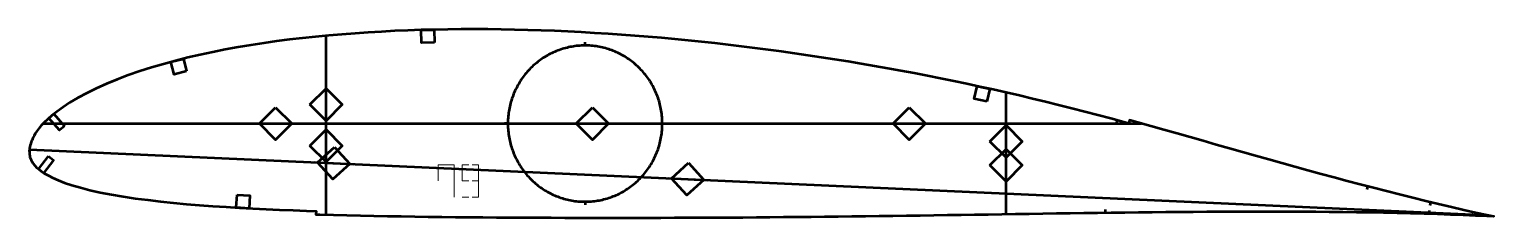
# Model space of a CAD drawing. Header units: metres. Extents: x 11 to 463, y 171 to 229.
import ezdxf

# ---------------------------------------------------------------- set-up
doc = ezdxf.new("R2010")
doc.units = ezdxf.units.M
doc.layers.add('Layer', color=1, linetype='Continuous', lineweight=50)
doc.layers.add('NumLabel', color=1, linetype='Continuous', lineweight=15)

msp = doc.modelspace()

# ---------------------------------------------------------------- linework, layer by layer
at = {"layer": 'Layer', "color": 7}
for p, q in [((102.59, 171.85), (102.59, 227.17)), ((102.59, 199.86), (102.59, 211.86)), ((312.59, 172), (312.59, 209.59)), ((15.26, 200), (354.42, 200)), ((80.99, 200), (92.99, 200)), ((102.59, 187.16), (102.59, 199.16)), ((178.84, 200), (190.84, 200)), ((276.68, 200), (288.68, 200)), ((312.59, 188.48), (312.59, 200.48)), ((10.99, 192.02), (461.25, 171.65)), ((312.59, 181.1), (312.59, 193.1)), ((98.95, 188.04), (110.94, 187.5)), ((208.27, 183.09), (220.25, 182.55))]:
    msp.add_line(p, q, dxfattribs=at)
at = {"layer": 'Layer'}
for p, q in [((182.59, 224.15), (182.59, 225.15)), ((158.74, 200), (157.74, 200)), ((206.44, 200), (207.44, 200)), ((346.86, 201.03), (346.62, 200.06)), ((424.22, 180.58), (423.99, 179.6)), ((182.59, 175.85), (182.59, 174.85)), ((343.2, 173.46), (343.19, 172.46)), ((423.23, 173.6), (423.2, 172.6)), ((443.23, 173.14), (443.2, 172.15)), ((443.62, 175.7), (443.42, 174.72))]:
    msp.add_line(p, q, dxfattribs=at)
for points in [[(463.09, 171.26), (461.01, 171.7), (457.6, 172.44), (453.94, 173.27), (450.11, 174.16), (446.18, 175.09), (442.19, 176.05), (438.16, 177.04), (434.12, 178.04), (430.07, 179.06), (426.03, 180.11), (421.97, 181.16), (417.93, 182.22), (413.9, 183.3), (409.86, 184.4), (405.83, 185.51), (401.79, 186.62), (397.75, 187.74), (393.7, 188.88), (389.64, 190.02), (385.59, 191.17), (381.55, 192.32), (377.51, 193.48), (373.47, 194.63), (369.43, 195.77), (365.39, 196.93), (361.36, 198.07), (357.31, 199.2), (353.27, 200.32), (350.75, 201.01), (350.48, 200.04), (348.98, 200.46), (344.95, 201.54), (340.92, 202.61), (336.89, 203.66), (332.85, 204.7), (328.82, 205.72), (324.78, 206.71), (320.75, 207.69), (316.7, 208.64), (312.65, 209.57), (308.59, 210.49), (304.54, 211.39), (300.48, 212.27), (296.42, 213.12), (292.35, 213.95), (288.28, 214.77), (284.22, 215.55), (280.14, 216.32), (276.05, 217.06), (271.97, 217.79), (267.89, 218.49), (263.8, 219.17), (259.7, 219.83), (255.59, 220.47), (251.49, 221.09), (247.38, 221.68), (243.27, 222.25), (239.15, 222.81), (235.03, 223.35), (230.92, 223.86), (226.8, 224.35), (222.68, 224.82), (218.55, 225.26), (214.43, 225.69), (210.3, 226.09), (206.17, 226.47), (202.05, 226.83), (197.93, 227.16), (193.8, 227.47), (189.67, 227.75), (185.54, 228.01), (181.4, 228.24), (177.27, 228.46), (173.15, 228.64), (169.03, 228.8), (164.9, 228.92), (160.78, 229.03), (156.66, 229.1), (152.53, 229.15), (148.42, 229.17), (144.3, 229.16), (140.2, 229.12), (136.09, 229.04), (131.99, 228.94), (127.89, 228.8), (123.79, 228.63), (119.71, 228.42), (115.62, 228.18), (111.54, 227.9), (107.47, 227.59), (103.41, 227.25), (99.37, 226.86), (95.34, 226.43), (91.33, 225.96), (87.33, 225.44), (83.34, 224.87), (79.36, 224.25), (75.4, 223.59), (71.47, 222.88), (67.58, 222.11), (63.72, 221.29), (59.9, 220.4), (56.12, 219.45), (52.37, 218.42), (48.68, 217.34), (45.06, 216.18), (41.52, 214.95), (38.09, 213.66), (34.77, 212.29), (31.62, 210.87), (28.67, 209.42), (25.95, 207.94), (23.5, 206.49), (21.36, 205.08), (19.51, 203.75), (17.95, 202.5), (16.65, 201.39), (15.55, 200.31), (14.65, 199.36), (13.91, 198.5), (13.31, 197.69), (12.81, 196.92), (12.41, 196.22), (12.08, 195.56), (11.8, 194.92), (11.57, 194.35), (11.39, 193.82), (11.24, 193.31), (11.13, 192.86), (11.05, 192.41), (10.99, 191.98), (10.95, 191.62), (10.97, 191.31), (10.99, 190.85), (11.02, 190.44), (11.07, 190.05), (11.16, 189.63), (11.31, 189.18), (11.53, 188.69), (11.82, 188.17), (12.19, 187.63), (12.64, 187.06), (13.2, 186.47), (13.87, 185.86), (14.67, 185.23), (15.65, 184.58), (16.84, 183.9), (18.24, 183.19), (19.87, 182.46), (21.8, 181.72), (24.08, 180.98), (26.71, 180.22), (29.63, 179.46), (32.85, 178.74), (36.31, 178.07), (39.93, 177.44), (43.66, 176.88), (47.52, 176.39), (51.49, 175.94), (55.51, 175.51), (59.51, 175.11), (63.53, 174.78), (67.62, 174.5), (71.74, 174.22), (75.87, 173.95), (79.98, 173.71), (84.09, 173.5), (88.23, 173.33), (92.39, 173.18), (96.56, 173.04), (99.51, 172.94), (99.48, 171.94), (100.72, 171.9), (104.89, 171.78), (109.05, 171.67), (113.2, 171.56), (117.37, 171.48), (121.55, 171.41), (125.75, 171.34), (129.96, 171.28), (134.17, 171.21), (138.38, 171.16), (142.59, 171.1), (146.8, 171.06), (151.01, 171.03), (155.23, 171.01), (159.46, 170.99), (163.68, 170.97), (167.91, 170.95), (172.14, 170.93), (176.36, 170.91), (180.58, 170.9), (184.81, 170.89), (189.04, 170.89), (193.26, 170.89), (197.49, 170.89), (201.71, 170.89), (205.93, 170.9), (210.15, 170.92), (214.38, 170.93), (218.6, 170.95), (222.82, 170.96), (227.04, 170.98), (231.25, 171.01), (235.47, 171.05), (239.69, 171.09), (243.91, 171.13), (248.14, 171.17), (252.36, 171.21), (256.57, 171.25), (260.78, 171.3), (264.99, 171.36), (269.2, 171.42), (273.41, 171.47), (277.62, 171.51), (281.83, 171.56), (286.04, 171.61), (290.25, 171.67), (294.47, 171.74), (298.68, 171.8), (302.89, 171.85), (307.1, 171.91), (311.3, 171.98), (315.51, 172.05), (319.73, 172.13), (323.94, 172.2), (328.16, 172.26), (332.38, 172.32), (336.6, 172.37), (340.82, 172.42), (345.03, 172.48), (349.24, 172.55), (353.45, 172.6), (357.66, 172.64), (361.88, 172.67), (366.11, 172.71), (370.34, 172.74), (374.56, 172.78), (378.77, 172.8), (382.98, 172.82), (387.19, 172.83), (391.4, 172.84), (395.6, 172.83), (399.81, 172.81), (404.01, 172.8), (408.21, 172.78), (412.4, 172.74), (416.6, 172.7), (420.8, 172.64), (424.99, 172.58), (429.18, 172.5), (433.36, 172.41), (437.53, 172.31), (441.68, 172.19), (445.8, 172.06), (449.86, 171.92), (453.8, 171.77), (457.56, 171.62), (461.05, 171.45), (463.18, 171.34)], [(206.44, 200), (206.44, 200.51), (206.42, 201.01), (206.4, 201.52), (206.36, 202.03), (206.31, 202.53), (206.25, 203.04), (206.19, 203.54), (206.11, 204.04), (206.02, 204.54), (205.92, 205.04), (205.81, 205.53), (205.69, 206.02), (205.56, 206.51), (205.42, 207), (205.27, 207.49), (205.11, 207.97), (204.94, 208.44), (204.76, 208.92), (204.57, 209.39), (204.37, 209.85), (204.16, 210.31), (203.94, 210.77), (203.71, 211.22), (203.47, 211.67), (203.23, 212.11), (202.97, 212.55), (202.71, 212.98), (202.43, 213.4), (202.15, 213.82), (201.86, 214.23), (201.56, 214.64), (201.25, 215.04), (200.93, 215.43), (200.61, 215.82), (200.28, 216.2), (199.94, 216.57), (199.59, 216.94), (199.23, 217.3), (198.87, 217.65), (198.5, 217.99), (198.12, 218.32), (197.74, 218.65), (197.35, 218.97), (196.95, 219.28), (196.55, 219.58), (196.14, 219.87), (195.73, 220.15), (195.3, 220.43), (194.88, 220.7), (194.45, 220.95), (194.01, 221.2), (193.57, 221.44), (193.12, 221.67), (192.67, 221.89), (192.21, 222.1), (191.75, 222.3), (191.28, 222.48), (190.81, 222.66), (190.34, 222.83), (189.87, 222.99), (189.39, 223.14), (188.91, 223.28), (188.42, 223.41), (187.93, 223.53), (187.44, 223.64), (186.95, 223.74), (186.46, 223.83), (185.96, 223.9), (185.47, 223.97), (184.97, 224.03), (184.47, 224.07), (183.97, 224.1), (183.47, 224.13), (182.97, 224.14), (182.47, 224.14), (181.97, 224.14), (181.46, 224.12), (180.96, 224.09), (180.46, 224.05), (179.97, 224), (179.47, 223.94), (178.97, 223.87), (178.48, 223.78), (177.98, 223.69), (177.49, 223.59), (177.01, 223.47), (176.52, 223.35), (176.04, 223.22), (175.56, 223.07), (175.08, 222.92), (174.6, 222.75), (174.13, 222.58), (173.67, 222.39), (173.2, 222.2), (172.75, 221.99), (172.29, 221.78), (171.84, 221.55), (171.4, 221.32), (170.96, 221.08), (170.52, 220.83), (170.09, 220.56), (169.67, 220.29), (169.25, 220.01), (168.84, 219.73), (168.43, 219.43), (168.03, 219.12), (167.64, 218.81), (167.25, 218.49), (166.87, 218.16), (166.5, 217.82), (166.13, 217.47), (165.77, 217.12), (165.42, 216.76), (165.08, 216.39), (164.74, 216.01), (164.41, 215.63), (164.09, 215.24), (163.78, 214.84), (163.47, 214.44), (163.18, 214.03), (162.89, 213.61), (162.61, 213.19), (162.34, 212.76), (162.08, 212.33), (161.83, 211.89), (161.59, 211.44), (161.36, 211), (161.13, 210.54), (160.92, 210.08), (160.72, 209.62), (160.52, 209.15), (160.34, 208.68), (160.16, 208.21), (159.99, 207.73), (159.84, 207.24), (159.69, 206.76), (159.56, 206.27), (159.43, 205.78), (159.32, 205.28), (159.21, 204.79), (159.12, 204.29), (159.04, 203.79), (158.96, 203.29), (158.9, 202.78), (158.85, 202.28), (158.81, 201.77), (158.77, 201.27), (158.75, 200.76), (158.74, 200.25), (158.74, 199.75), (158.75, 199.24), (158.77, 198.73), (158.81, 198.23), (158.85, 197.72), (158.9, 197.22), (158.96, 196.71), (159.04, 196.21), (159.12, 195.71), (159.21, 195.21), (159.32, 194.72), (159.43, 194.22), (159.56, 193.73), (159.69, 193.24), (159.84, 192.76), (159.99, 192.27), (160.16, 191.79), (160.34, 191.32), (160.52, 190.85), (160.72, 190.38), (160.92, 189.92), (161.13, 189.46), (161.36, 189), (161.59, 188.56), (161.83, 188.11), (162.08, 187.67), (162.34, 187.24), (162.61, 186.81), (162.89, 186.39), (163.18, 185.97), (163.47, 185.56), (163.78, 185.16), (164.09, 184.76), (164.41, 184.37), (164.74, 183.99), (165.08, 183.61), (165.42, 183.24), (165.77, 182.88), (166.13, 182.53), (166.5, 182.18), (166.87, 181.84), (167.25, 181.51), (167.64, 181.19), (168.03, 180.88), (168.43, 180.57), (168.84, 180.27), (169.25, 179.99), (169.67, 179.71), (170.09, 179.44), (170.52, 179.17), (170.96, 178.92), (171.4, 178.68), (171.84, 178.45), (172.29, 178.22), (172.75, 178.01), (173.2, 177.8), (173.67, 177.61), (174.13, 177.42), (174.6, 177.25), (175.08, 177.08), (175.56, 176.93), (176.04, 176.78), (176.52, 176.65), (177.01, 176.53), (177.49, 176.41), (177.98, 176.31), (178.48, 176.22), (178.97, 176.13), (179.47, 176.06), (179.97, 176), (180.46, 175.95), (180.96, 175.91), (181.46, 175.88), (181.97, 175.86), (182.47, 175.86), (182.97, 175.86), (183.47, 175.87), (183.97, 175.9), (184.47, 175.93), (184.97, 175.97), (185.47, 176.03), (185.96, 176.1), (186.46, 176.17), (186.95, 176.26), (187.44, 176.36), (187.93, 176.47), (188.42, 176.59), (188.91, 176.72), (189.39, 176.86), (189.87, 177.01), (190.34, 177.17), (190.81, 177.34), (191.28, 177.52), (191.75, 177.7), (192.21, 177.9), (192.67, 178.11), (193.12, 178.33), (193.57, 178.56), (194.01, 178.8), (194.45, 179.05), (194.88, 179.3), (195.3, 179.57), (195.73, 179.85), (196.14, 180.13), (196.55, 180.42), (196.95, 180.72), (197.35, 181.03), (197.74, 181.35), (198.12, 181.68), (198.5, 182.01), (198.87, 182.35), (199.23, 182.7), (199.59, 183.06), (199.94, 183.43), (200.28, 183.8), (200.61, 184.18), (200.93, 184.57), (201.25, 184.96), (201.56, 185.36), (201.86, 185.77), (202.15, 186.18), (202.43, 186.6), (202.71, 187.02), (202.97, 187.45), (203.23, 187.89), (203.47, 188.33), (203.71, 188.78), (203.94, 189.23), (204.16, 189.69), (204.37, 190.15), (204.57, 190.61), (204.76, 191.08), (204.94, 191.56), (205.11, 192.03), (205.27, 192.51), (205.42, 193), (205.56, 193.49), (205.69, 193.98), (205.81, 194.47), (205.92, 194.96), (206.02, 195.46), (206.11, 195.96), (206.19, 196.46), (206.25, 196.96), (206.31, 197.47), (206.36, 197.97), (206.4, 198.48), (206.42, 198.99), (206.44, 199.49), (206.44, 200)]]:
    msp.add_lwpolyline(points, close=True, dxfattribs=at)
for points in [[(136.1, 225.04), (132.1, 224.94), (132, 228.94), (136, 229.04), (136.1, 225.04)], [(59.52, 216.18), (55.65, 215.2), (54.67, 219.08), (58.55, 220.06), (59.52, 216.18)], [(97.59, 205.86), (102.59, 210.86), (107.59, 205.86), (102.59, 200.86), (97.59, 205.86)], [(306.68, 206.82), (302.78, 207.68), (303.64, 211.59), (307.55, 210.72), (306.68, 206.82)], [(86.99, 205), (91.99, 200), (86.99, 195), (81.99, 200), (86.99, 205)], [(184.84, 205), (189.84, 200), (184.84, 195), (179.84, 200), (184.84, 205)], [(282.68, 205), (287.68, 200), (282.68, 195), (277.68, 200), (282.68, 205)], [(21.81, 199.24), (20.3, 197.93), (17.03, 201.71), (18.54, 203.02), (21.81, 199.24)], [(307.59, 194.48), (312.59, 199.48), (317.59, 194.48), (312.59, 189.48), (307.59, 194.48)], [(97.59, 193.16), (102.59, 198.16), (107.59, 193.16), (102.59, 188.16), (97.59, 193.16)], [(105.17, 192.76), (109.94, 187.54), (104.72, 182.77), (99.95, 187.99), (105.17, 192.76)], [(307.59, 187.1), (312.59, 192.1), (317.59, 187.1), (312.59, 182.1), (307.59, 187.1)], [(16.84, 189.88), (18.42, 188.66), (15.36, 184.7), (13.78, 185.93), (16.84, 189.88)], [(214.49, 187.82), (219.25, 182.6), (214.03, 177.83), (209.26, 183.05), (214.49, 187.82)], [(75.1, 178), (79.09, 177.77), (78.86, 173.78), (74.86, 174.01), (75.1, 178)]]:
    msp.add_lwpolyline(points, dxfattribs=at)
at = {"layer": 'NumLabel', "color": 1}
for points in [[(137.17, 182.29), (137.17, 187.29), (142.17, 187.29), (142.17, 177.29)], [(146.67, 182.29), (144.67, 182.29), (144.67, 187.29), (146.67, 187.29)], [(147.67, 187.29), (149.67, 187.29), (149.67, 177.29), (147.67, 177.29)], [(149.67, 182.29), (147.67, 182.29)], [(146.67, 177.29), (144.67, 177.29)]]:
    msp.add_lwpolyline(points, dxfattribs=at)

doc.saveas('drawing.dxf')
